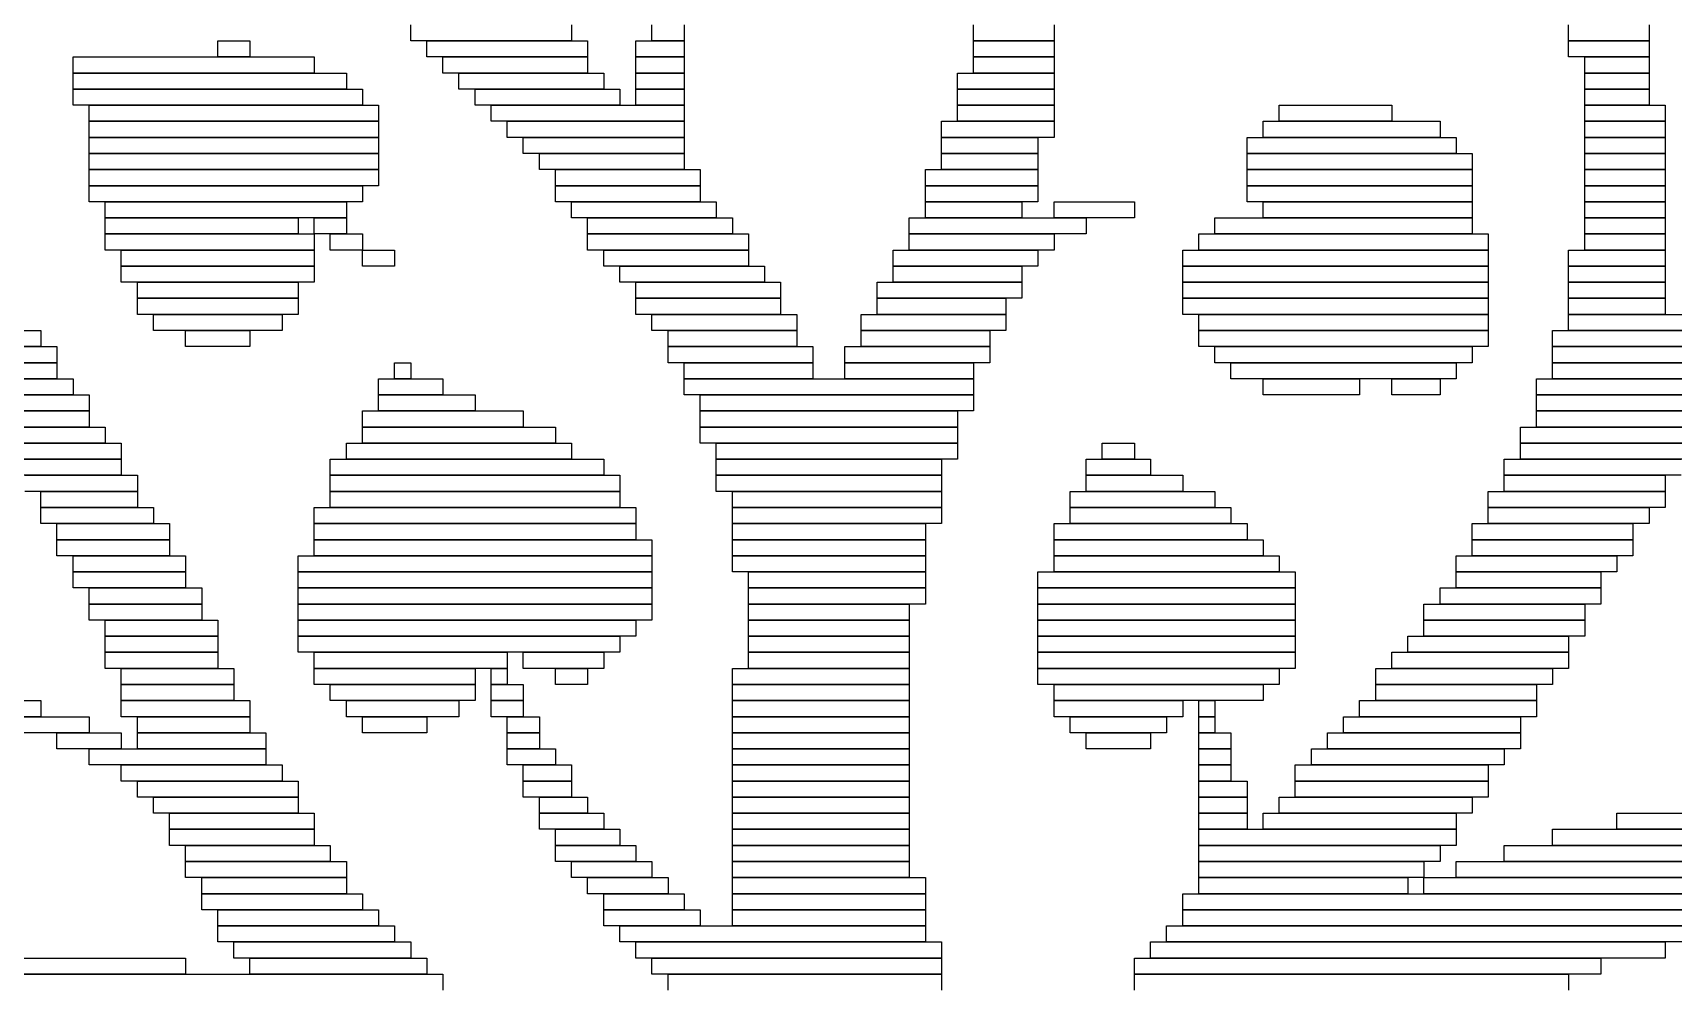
# Model space of a CAD drawing. Extents: x 28 to 995, y 169 to 891.
# Drawn here: x 786.5 to 888.5, y 773.5 to 832.5 of the extents above; entities that cross this region are included whole.
import ezdxf

# ---------------------------------------------------------------- set-up
doc = ezdxf.new("R2010")
doc.units = 0

msp = doc.modelspace()

# ---------------------------------------------------------------- linework, layer by layer
for p, q in [((810, 832), (810, 833)), ((820, 833), (820, 832)), ((825, 832), (825, 833)), ((827, 833), (827, 832)), ((845, 832), (845, 833)), ((850, 833), (850, 832)), ((882, 832), (882, 833)), ((887, 833), (887, 832)), ((798, 832), (800, 832)), ((798, 831), (798, 832)), ((800, 832), (800, 831)), ((820, 832), (810, 832)), ((811, 832), (821, 832)), ((811, 831), (811, 832)), ((821, 832), (821, 831)), ((824, 832), (827, 832)), ((824, 831), (824, 832)), ((827, 832), (825, 832)), ((827, 832), (827, 831)), ((850, 832), (845, 832)), ((845, 832), (850, 832)), ((845, 831), (845, 832)), ((850, 832), (850, 831)), ((887, 832), (882, 832)), ((882, 832), (887, 832)), ((882, 831), (882, 832)), ((887, 832), (887, 831)), ((789, 831), (804, 831)), ((789, 830), (789, 831)), ((800, 831), (798, 831)), ((804, 831), (804, 830)), ((821, 831), (811, 831)), ((812, 831), (821, 831)), ((812, 830), (812, 831)), ((821, 831), (821, 830)), ((827, 831), (824, 831)), ((824, 831), (827, 831)), ((824, 830), (824, 831)), ((827, 831), (827, 830)), ((850, 831), (845, 831)), ((845, 831), (850, 831)), ((845, 830), (845, 831)), ((850, 831), (850, 830)), ((887, 831), (882, 831)), ((883, 831), (887, 831)), ((883, 830), (883, 831)), ((887, 831), (887, 830)), ((804, 830), (789, 830)), ((789, 830), (806, 830)), ((789, 829), (789, 830)), ((806, 830), (806, 829)), ((821, 830), (812, 830)), ((813, 830), (822, 830)), ((813, 829), (813, 830)), ((822, 830), (822, 829)), ((827, 830), (824, 830)), ((824, 830), (827, 830)), ((824, 829), (824, 830)), ((827, 830), (827, 829)), ((844, 830), (850, 830)), ((844, 829), (844, 830)), ((850, 830), (845, 830)), ((850, 830), (850, 829)), ((887, 830), (883, 830)), ((883, 830), (887, 830)), ((883, 829), (883, 830)), ((887, 830), (887, 829)), ((806, 829), (789, 829)), ((789, 829), (807, 829)), ((789, 828), (789, 829)), ((807, 829), (807, 828)), ((822, 829), (813, 829)), ((814, 829), (823, 829)), ((814, 828), (814, 829)), ((823, 829), (823, 828)), ((827, 829), (824, 829)), ((824, 829), (827, 829)), ((824, 828), (824, 829)), ((827, 829), (827, 828)), ((850, 829), (844, 829)), ((844, 829), (850, 829)), ((844, 828), (844, 829)), ((850, 829), (850, 828)), ((887, 829), (883, 829)), ((883, 829), (887, 829)), ((883, 828), (883, 829)), ((887, 829), (887, 828)), ((807, 828), (789, 828)), ((790, 828), (808, 828)), ((790, 827), (790, 828)), ((808, 828), (808, 827)), ((823, 828), (814, 828)), ((815, 828), (827, 828)), ((815, 827), (815, 828)), ((827, 828), (824, 828)), ((827, 828), (827, 827)), ((850, 828), (844, 828)), ((844, 828), (850, 828)), ((844, 827), (844, 828)), ((850, 828), (850, 827)), ((864, 828), (871, 828)), ((864, 827), (864, 828)), ((871, 828), (871, 827)), ((887, 828), (883, 828)), ((883, 828), (888, 828)), ((883, 827), (883, 828)), ((888, 828), (888, 827)), ((808, 827), (790, 827)), ((790, 827), (808, 827)), ((790, 826), (790, 827)), ((808, 827), (808, 826)), ((827, 827), (815, 827)), ((816, 827), (827, 827)), ((816, 826), (816, 827)), ((827, 827), (827, 826)), ((843, 827), (850, 827)), ((843, 826), (843, 827)), ((850, 827), (844, 827)), ((850, 827), (850, 826)), ((863, 827), (874, 827)), ((863, 826), (863, 827)), ((871, 827), (864, 827)), ((874, 827), (874, 826)), ((888, 827), (883, 827)), ((883, 827), (888, 827)), ((883, 826), (883, 827)), ((888, 827), (888, 826)), ((808, 826), (790, 826)), ((790, 826), (808, 826)), ((790, 825), (790, 826)), ((808, 826), (808, 825)), ((827, 826), (816, 826)), ((817, 826), (827, 826)), ((817, 825), (817, 826)), ((827, 826), (827, 825)), ((850, 826), (843, 826)), ((843, 826), (849, 826)), ((843, 825), (843, 826)), ((849, 826), (849, 825)), ((862, 826), (875, 826)), ((862, 825), (862, 826)), ((874, 826), (863, 826)), ((875, 826), (875, 825)), ((888, 826), (883, 826)), ((883, 826), (888, 826)), ((883, 825), (883, 826)), ((888, 826), (888, 825)), ((808, 825), (790, 825)), ((790, 825), (808, 825)), ((790, 824), (790, 825)), ((808, 825), (808, 824)), ((827, 825), (817, 825)), ((818, 825), (827, 825)), ((818, 824), (818, 825)), ((827, 825), (827, 824)), ((849, 825), (843, 825)), ((843, 825), (849, 825)), ((843, 824), (843, 825)), ((849, 825), (849, 824)), ((875, 825), (862, 825)), ((862, 825), (876, 825)), ((862, 824), (862, 825)), ((876, 825), (876, 824)), ((888, 825), (883, 825)), ((883, 825), (888, 825)), ((883, 824), (883, 825)), ((888, 825), (888, 824)), ((808, 824), (790, 824)), ((790, 824), (808, 824)), ((790, 823), (790, 824)), ((808, 824), (808, 823)), ((827, 824), (818, 824)), ((819, 824), (828, 824)), ((819, 823), (819, 824)), ((828, 824), (828, 823)), ((842, 824), (849, 824)), ((842, 823), (842, 824)), ((849, 824), (843, 824)), ((849, 824), (849, 823)), ((876, 824), (862, 824)), ((862, 824), (876, 824)), ((862, 823), (862, 824)), ((876, 824), (876, 823)), ((888, 824), (883, 824)), ((883, 824), (888, 824)), ((883, 823), (883, 824)), ((888, 824), (888, 823)), ((808, 823), (790, 823)), ((790, 823), (807, 823)), ((790, 822), (790, 823)), ((807, 823), (807, 822)), ((828, 823), (819, 823)), ((819, 823), (828, 823)), ((819, 822), (819, 823)), ((828, 823), (828, 822)), ((849, 823), (842, 823)), ((842, 823), (849, 823)), ((842, 822), (842, 823)), ((849, 823), (849, 822)), ((876, 823), (862, 823)), ((862, 823), (876, 823)), ((862, 822), (862, 823)), ((876, 823), (876, 822)), ((888, 823), (883, 823)), ((883, 823), (888, 823)), ((883, 822), (883, 823)), ((888, 823), (888, 822)), ((807, 822), (790, 822)), ((791, 822), (806, 822)), ((791, 821), (791, 822)), ((806, 822), (806, 821)), ((828, 822), (819, 822)), ((820, 822), (829, 822)), ((820, 821), (820, 822)), ((829, 822), (829, 821)), ((849, 822), (842, 822)), ((842, 822), (848, 822)), ((842, 821), (842, 822)), ((848, 822), (848, 821)), ((850, 822), (855, 822)), ((850, 821), (850, 822)), ((855, 822), (855, 821)), ((876, 822), (862, 822)), ((863, 822), (876, 822)), ((863, 821), (863, 822)), ((876, 822), (876, 821)), ((888, 822), (883, 822)), ((883, 822), (888, 822)), ((883, 821), (883, 822)), ((888, 822), (888, 821)), ((806, 821), (791, 821)), ((791, 821), (803, 821)), ((791, 820), (791, 821)), ((803, 821), (803, 820)), ((804, 821), (806, 821)), ((804, 820), (804, 821)), ((806, 821), (806, 820)), ((829, 821), (820, 821)), ((821, 821), (830, 821)), ((821, 820), (821, 821)), ((830, 821), (830, 820)), ((841, 821), (852, 821)), ((841, 820), (841, 821)), ((848, 821), (842, 821)), ((855, 821), (850, 821)), ((852, 821), (852, 820)), ((860, 821), (876, 821)), ((860, 820), (860, 821)), ((876, 821), (863, 821)), ((876, 821), (876, 820)), ((888, 821), (883, 821)), ((883, 821), (888, 821)), ((883, 820), (883, 821)), ((888, 821), (888, 820)), ((803, 820), (791, 820)), ((791, 820), (804, 820)), ((791, 819), (791, 820)), ((806, 820), (804, 820)), ((804, 820), (804, 819)), ((805, 820), (807, 820)), ((805, 819), (805, 820)), ((807, 820), (807, 819)), ((830, 820), (821, 820)), ((821, 820), (831, 820)), ((821, 819), (821, 820)), ((831, 820), (831, 819)), ((852, 820), (841, 820)), ((841, 820), (850, 820)), ((841, 819), (841, 820)), ((850, 820), (850, 819)), ((859, 820), (877, 820)), ((859, 819), (859, 820)), ((876, 820), (860, 820)), ((877, 820), (877, 819)), ((888, 820), (883, 820)), ((883, 820), (888, 820)), ((883, 819), (883, 820)), ((888, 820), (888, 819)), ((804, 819), (791, 819)), ((792, 819), (804, 819)), ((792, 818), (792, 819)), ((804, 819), (804, 818)), ((807, 819), (805, 819)), ((807, 819), (809, 819)), ((807, 818), (807, 819)), ((809, 819), (809, 818)), ((831, 819), (821, 819)), ((822, 819), (831, 819)), ((822, 818), (822, 819)), ((831, 819), (831, 818)), ((840, 819), (849, 819)), ((840, 818), (840, 819)), ((850, 819), (841, 819)), ((849, 819), (849, 818)), ((858, 819), (877, 819)), ((858, 818), (858, 819)), ((877, 819), (859, 819)), ((877, 819), (877, 818)), ((882, 819), (888, 819)), ((882, 818), (882, 819)), ((888, 819), (883, 819)), ((888, 819), (888, 818)), ((804, 818), (792, 818)), ((792, 818), (804, 818)), ((792, 817), (792, 818)), ((804, 818), (804, 817)), ((809, 818), (807, 818)), ((831, 818), (822, 818)), ((823, 818), (832, 818)), ((823, 817), (823, 818)), ((832, 818), (832, 817)), ((849, 818), (840, 818)), ((840, 818), (848, 818)), ((840, 817), (840, 818)), ((848, 818), (848, 817)), ((877, 818), (858, 818)), ((858, 818), (877, 818)), ((858, 817), (858, 818)), ((877, 818), (877, 817)), ((888, 818), (882, 818)), ((882, 818), (888, 818)), ((882, 817), (882, 818)), ((888, 818), (888, 817)), ((804, 817), (792, 817)), ((793, 817), (803, 817)), ((793, 816), (793, 817)), ((803, 816), (793, 816)), ((793, 816), (803, 816)), ((793, 815), (793, 816)), ((803, 817), (803, 816)), ((803, 816), (803, 815)), ((832, 817), (823, 817)), ((824, 817), (833, 817)), ((824, 816), (824, 817)), ((833, 816), (824, 816)), ((824, 816), (833, 816)), ((824, 815), (824, 816)), ((833, 817), (833, 816)), ((833, 816), (833, 815)), ((839, 817), (848, 817)), ((839, 816), (839, 817)), ((848, 816), (839, 816)), ((839, 816), (847, 816)), ((839, 815), (839, 816)), ((848, 817), (840, 817)), ((847, 816), (847, 815)), ((848, 817), (848, 816)), ((877, 817), (858, 817)), ((858, 817), (877, 817)), ((858, 816), (858, 817)), ((877, 816), (858, 816)), ((858, 816), (877, 816)), ((858, 815), (858, 816)), ((877, 817), (877, 816)), ((877, 816), (877, 815)), ((888, 817), (882, 817)), ((882, 817), (888, 817)), ((882, 816), (882, 817)), ((888, 816), (882, 816)), ((882, 816), (888, 816)), ((882, 815), (882, 816)), ((888, 817), (888, 816)), ((888, 816), (888, 815)), ((803, 815), (793, 815)), ((794, 815), (802, 815)), ((794, 814), (794, 815)), ((802, 815), (802, 814)), ((833, 815), (824, 815)), ((825, 815), (834, 815)), ((825, 814), (825, 815)), ((834, 815), (834, 814)), ((838, 815), (847, 815)), ((838, 814), (838, 815)), ((847, 815), (839, 815)), ((847, 815), (847, 814)), ((877, 815), (858, 815)), ((859, 815), (877, 815)), ((859, 814), (859, 815)), ((877, 815), (877, 814)), ((888, 815), (882, 815)), ((882, 815), (897, 815)), ((882, 814), (882, 815)), ((782, 814), (787, 814)), ((787, 814), (787, 813)), ((802, 814), (794, 814)), ((796, 814), (800, 814)), ((796, 813), (796, 814)), ((800, 814), (800, 813)), ((834, 814), (825, 814)), ((826, 814), (834, 814)), ((826, 813), (826, 814)), ((834, 814), (834, 813)), ((847, 814), (838, 814)), ((838, 814), (846, 814)), ((838, 813), (838, 814)), ((846, 814), (846, 813)), ((877, 814), (859, 814)), ((859, 814), (877, 814)), ((859, 813), (859, 814)), ((877, 814), (877, 813)), ((881, 814), (896, 814)), ((881, 813), (881, 814)), ((897, 814), (882, 814)), ((787, 813), (782, 813)), ((783, 813), (788, 813)), ((788, 813), (788, 812)), ((800, 813), (796, 813)), ((834, 813), (826, 813)), ((826, 813), (835, 813)), ((826, 812), (826, 813)), ((835, 813), (835, 812)), ((837, 813), (846, 813)), ((837, 812), (837, 813)), ((846, 813), (838, 813)), ((846, 813), (846, 812)), ((877, 813), (859, 813)), ((860, 813), (876, 813)), ((860, 812), (860, 813)), ((876, 813), (876, 812)), ((896, 813), (881, 813)), ((881, 813), (895, 813)), ((881, 812), (881, 813)), ((788, 812), (783, 812)), ((783, 812), (788, 812)), ((788, 812), (788, 811)), ((809, 812), (810, 812)), ((809, 811), (809, 812)), ((810, 812), (810, 811)), ((835, 812), (826, 812)), ((827, 812), (835, 812)), ((827, 811), (827, 812)), ((835, 812), (835, 811)), ((846, 812), (837, 812)), ((837, 812), (845, 812)), ((837, 811), (837, 812)), ((845, 812), (845, 811)), ((876, 812), (860, 812)), ((861, 812), (875, 812)), ((861, 811), (861, 812)), ((875, 812), (875, 811)), ((895, 812), (881, 812)), ((881, 812), (894, 812)), ((881, 811), (881, 812)), ((778, 811), (789, 811)), ((788, 811), (783, 811)), ((789, 811), (789, 810)), ((808, 811), (812, 811)), ((808, 810), (808, 811)), ((810, 811), (809, 811)), ((812, 811), (812, 810)), ((835, 811), (827, 811)), ((827, 811), (845, 811)), ((827, 810), (827, 811)), ((845, 811), (837, 811)), ((845, 811), (845, 810)), ((875, 811), (861, 811)), ((863, 811), (869, 811)), ((863, 810), (863, 811)), ((869, 811), (869, 810)), ((871, 811), (874, 811)), ((871, 810), (871, 811)), ((874, 811), (874, 810)), ((880, 811), (893, 811)), ((880, 810), (880, 811)), ((894, 811), (881, 811)), ((789, 810), (778, 810)), ((780, 810), (790, 810)), ((790, 810), (790, 809)), ((812, 810), (808, 810)), ((808, 810), (814, 810)), ((808, 809), (808, 810)), ((814, 810), (814, 809)), ((845, 810), (827, 810)), ((828, 810), (845, 810)), ((828, 809), (828, 810)), ((845, 810), (845, 809)), ((869, 810), (863, 810)), ((874, 810), (871, 810)), ((893, 810), (880, 810)), ((880, 810), (892, 810)), ((880, 809), (880, 810)), ((790, 809), (780, 809)), ((781, 809), (790, 809)), ((790, 809), (790, 808)), ((807, 809), (817, 809)), ((807, 808), (807, 809)), ((814, 809), (808, 809)), ((817, 809), (817, 808)), ((845, 809), (828, 809)), ((828, 809), (844, 809)), ((828, 808), (828, 809)), ((844, 809), (844, 808)), ((892, 809), (880, 809)), ((880, 809), (891, 809)), ((880, 808), (880, 809)), ((790, 808), (781, 808)), ((783, 808), (791, 808)), ((791, 808), (791, 807)), ((817, 808), (807, 808)), ((807, 808), (819, 808)), ((807, 807), (807, 808)), ((819, 808), (819, 807)), ((844, 808), (828, 808)), ((828, 808), (844, 808)), ((828, 807), (828, 808)), ((844, 808), (844, 807)), ((879, 808), (891, 808)), ((879, 807), (879, 808)), ((891, 808), (880, 808)), ((791, 807), (783, 807)), ((784, 807), (792, 807)), ((792, 807), (792, 806)), ((806, 807), (820, 807)), ((806, 806), (806, 807)), ((819, 807), (807, 807)), ((820, 807), (820, 806)), ((844, 807), (828, 807)), ((829, 807), (844, 807)), ((829, 806), (829, 807)), ((844, 807), (844, 806)), ((853, 807), (855, 807)), ((853, 806), (853, 807)), ((855, 807), (855, 806)), ((891, 807), (879, 807)), ((879, 807), (890, 807)), ((879, 806), (879, 807)), ((792, 806), (784, 806)), ((785, 806), (792, 806)), ((792, 806), (792, 805)), ((805, 806), (822, 806)), ((805, 805), (805, 806)), ((820, 806), (806, 806)), ((822, 806), (822, 805)), ((844, 806), (829, 806)), ((829, 806), (843, 806)), ((829, 805), (829, 806)), ((843, 806), (843, 805)), ((852, 806), (856, 806)), ((852, 805), (852, 806)), ((855, 806), (853, 806)), ((856, 806), (856, 805)), ((878, 806), (889, 806)), ((878, 805), (878, 806)), ((890, 806), (879, 806)), ((792, 805), (785, 805)), ((786, 805), (793, 805)), ((793, 805), (793, 804)), ((822, 805), (805, 805)), ((805, 805), (823, 805)), ((805, 804), (805, 805)), ((823, 805), (823, 804)), ((843, 805), (829, 805)), ((829, 805), (843, 805)), ((829, 804), (829, 805)), ((843, 805), (843, 804)), ((856, 805), (852, 805)), ((852, 805), (858, 805)), ((852, 804), (852, 805)), ((858, 805), (858, 804)), ((889, 805), (878, 805)), ((878, 805), (888, 805)), ((878, 804), (878, 805)), ((888, 805), (888, 804)), ((793, 804), (786, 804)), ((787, 804), (793, 804)), ((787, 803), (787, 804)), ((793, 804), (793, 803)), ((823, 804), (805, 804)), ((805, 804), (823, 804)), ((805, 803), (805, 804)), ((823, 804), (823, 803)), ((843, 804), (829, 804)), ((830, 804), (843, 804)), ((830, 803), (830, 804)), ((843, 804), (843, 803)), ((851, 804), (860, 804)), ((851, 803), (851, 804)), ((858, 804), (852, 804)), ((860, 804), (860, 803)), ((877, 804), (888, 804)), ((877, 803), (877, 804)), ((888, 804), (878, 804)), ((888, 804), (888, 803)), ((793, 803), (787, 803)), ((787, 803), (794, 803)), ((787, 802), (787, 803)), ((794, 803), (794, 802)), ((804, 803), (824, 803)), ((804, 802), (804, 803)), ((823, 803), (805, 803)), ((824, 803), (824, 802)), ((843, 803), (830, 803)), ((830, 803), (843, 803)), ((830, 802), (830, 803)), ((843, 803), (843, 802)), ((860, 803), (851, 803)), ((851, 803), (861, 803)), ((851, 802), (851, 803)), ((861, 803), (861, 802)), ((888, 803), (877, 803)), ((877, 803), (887, 803)), ((877, 802), (877, 803)), ((887, 803), (887, 802)), ((794, 802), (787, 802)), ((788, 802), (795, 802)), ((788, 801), (788, 802)), ((795, 802), (795, 801)), ((824, 802), (804, 802)), ((804, 802), (824, 802)), ((804, 801), (804, 802)), ((824, 802), (824, 801)), ((843, 802), (830, 802)), ((830, 802), (842, 802)), ((830, 801), (830, 802)), ((842, 802), (842, 801)), ((850, 802), (862, 802)), ((850, 801), (850, 802)), ((861, 802), (851, 802)), ((862, 802), (862, 801)), ((876, 802), (886, 802)), ((876, 801), (876, 802)), ((887, 802), (877, 802)), ((886, 802), (886, 801)), ((795, 801), (788, 801)), ((788, 801), (795, 801)), ((788, 800), (788, 801)), ((795, 801), (795, 800)), ((824, 801), (804, 801)), ((804, 801), (825, 801)), ((804, 800), (804, 801)), ((825, 801), (825, 800)), ((842, 801), (830, 801)), ((830, 801), (842, 801)), ((830, 800), (830, 801)), ((842, 801), (842, 800)), ((862, 801), (850, 801)), ((850, 801), (863, 801)), ((850, 800), (850, 801)), ((863, 801), (863, 800)), ((886, 801), (876, 801)), ((876, 801), (886, 801)), ((876, 800), (876, 801)), ((886, 801), (886, 800)), ((795, 800), (788, 800)), ((789, 800), (796, 800)), ((789, 799), (789, 800)), ((796, 800), (796, 799)), ((803, 800), (825, 800)), ((803, 799), (803, 800)), ((825, 800), (804, 800)), ((825, 800), (825, 799)), ((842, 800), (830, 800)), ((830, 800), (842, 800)), ((830, 799), (830, 800)), ((842, 800), (842, 799)), ((863, 800), (850, 800)), ((850, 800), (864, 800)), ((850, 799), (850, 800)), ((864, 800), (864, 799)), ((875, 800), (885, 800)), ((875, 799), (875, 800)), ((886, 800), (876, 800)), ((885, 800), (885, 799)), ((796, 799), (789, 799)), ((789, 799), (796, 799)), ((789, 798), (789, 799)), ((796, 799), (796, 798)), ((825, 799), (803, 799)), ((803, 799), (825, 799)), ((803, 798), (803, 799)), ((825, 799), (825, 798)), ((842, 799), (830, 799)), ((831, 799), (842, 799)), ((831, 798), (831, 799)), ((842, 799), (842, 798)), ((849, 799), (865, 799)), ((849, 798), (849, 799)), ((864, 799), (850, 799)), ((865, 799), (865, 798)), ((885, 799), (875, 799)), ((875, 799), (884, 799)), ((875, 798), (875, 799)), ((884, 799), (884, 798)), ((796, 798), (789, 798)), ((790, 798), (797, 798)), ((790, 797), (790, 798)), ((797, 798), (797, 797)), ((825, 798), (803, 798)), ((803, 798), (825, 798)), ((803, 797), (803, 798)), ((825, 798), (825, 797)), ((842, 798), (831, 798)), ((831, 798), (842, 798)), ((831, 797), (831, 798)), ((842, 798), (842, 797)), ((865, 798), (849, 798)), ((849, 798), (865, 798)), ((849, 797), (849, 798)), ((865, 798), (865, 797)), ((874, 798), (884, 798)), ((874, 797), (874, 798)), ((884, 798), (875, 798)), ((884, 798), (884, 797)), ((797, 797), (790, 797)), ((790, 797), (797, 797)), ((790, 796), (790, 797)), ((797, 797), (797, 796)), ((825, 797), (803, 797)), ((803, 797), (825, 797)), ((803, 796), (803, 797)), ((825, 797), (825, 796)), ((842, 797), (831, 797)), ((831, 797), (841, 797)), ((831, 796), (831, 797)), ((841, 797), (841, 796)), ((865, 797), (849, 797)), ((849, 797), (865, 797)), ((849, 796), (849, 797)), ((865, 797), (865, 796)), ((873, 797), (883, 797)), ((873, 796), (873, 797)), ((884, 797), (874, 797)), ((883, 797), (883, 796)), ((797, 796), (790, 796)), ((791, 796), (798, 796)), ((791, 795), (791, 796)), ((798, 796), (798, 795)), ((825, 796), (803, 796)), ((803, 796), (824, 796)), ((803, 795), (803, 796)), ((824, 796), (824, 795)), ((841, 796), (831, 796)), ((831, 796), (841, 796)), ((831, 795), (831, 796)), ((841, 796), (841, 795)), ((865, 796), (849, 796)), ((849, 796), (865, 796)), ((849, 795), (849, 796)), ((865, 796), (865, 795)), ((883, 796), (873, 796)), ((873, 796), (883, 796)), ((873, 795), (873, 796)), ((883, 796), (883, 795)), ((798, 795), (791, 795)), ((791, 795), (798, 795)), ((791, 794), (791, 795)), ((798, 795), (798, 794)), ((824, 795), (803, 795)), ((803, 795), (823, 795)), ((803, 794), (803, 795)), ((823, 795), (823, 794)), ((841, 795), (831, 795)), ((831, 795), (841, 795)), ((831, 794), (831, 795)), ((841, 795), (841, 794)), ((865, 795), (849, 795)), ((849, 795), (865, 795)), ((849, 794), (849, 795)), ((865, 795), (865, 794)), ((872, 795), (882, 795)), ((872, 794), (872, 795)), ((883, 795), (873, 795)), ((882, 795), (882, 794)), ((798, 794), (791, 794)), ((791, 794), (798, 794)), ((791, 793), (791, 794)), ((798, 794), (798, 793)), ((823, 794), (803, 794)), ((804, 794), (816, 794)), ((804, 793), (804, 794)), ((816, 794), (816, 793)), ((817, 794), (822, 794)), ((817, 793), (817, 794)), ((822, 794), (822, 793)), ((841, 794), (831, 794)), ((831, 794), (841, 794)), ((831, 793), (831, 794)), ((841, 794), (841, 793)), ((865, 794), (849, 794)), ((849, 794), (865, 794)), ((849, 793), (849, 794)), ((865, 794), (865, 793)), ((871, 794), (882, 794)), ((871, 793), (871, 794)), ((882, 794), (872, 794)), ((882, 794), (882, 793)), ((798, 793), (791, 793)), ((792, 793), (799, 793)), ((792, 792), (792, 793)), ((799, 793), (799, 792)), ((816, 793), (804, 793)), ((804, 793), (814, 793)), ((804, 792), (804, 793)), ((814, 793), (814, 792)), ((815, 793), (816, 793)), ((815, 792), (815, 793)), ((816, 793), (816, 792)), ((822, 793), (817, 793)), ((819, 793), (821, 793)), ((819, 792), (819, 793)), ((821, 793), (821, 792)), ((830, 793), (841, 793)), ((830, 792), (830, 793)), ((841, 793), (831, 793)), ((841, 793), (841, 792)), ((865, 793), (849, 793)), ((849, 793), (864, 793)), ((849, 792), (849, 793)), ((864, 793), (864, 792)), ((870, 793), (881, 793)), ((870, 792), (870, 793)), ((882, 793), (871, 793)), ((881, 793), (881, 792)), ((799, 792), (792, 792)), ((792, 792), (799, 792)), ((792, 791), (792, 792)), ((799, 792), (799, 791)), ((814, 792), (804, 792)), ((805, 792), (814, 792)), ((805, 791), (805, 792)), ((814, 792), (814, 791)), ((816, 792), (815, 792)), ((815, 792), (817, 792)), ((815, 791), (815, 792)), ((817, 792), (817, 791)), ((821, 792), (819, 792)), ((841, 792), (830, 792)), ((830, 792), (841, 792)), ((830, 791), (830, 792)), ((841, 792), (841, 791)), ((864, 792), (849, 792)), ((850, 792), (863, 792)), ((850, 791), (850, 792)), ((863, 792), (863, 791)), ((881, 792), (870, 792)), ((870, 792), (880, 792)), ((870, 791), (870, 792)), ((880, 792), (880, 791)), ((764, 791), (787, 791)), ((787, 791), (787, 790)), ((799, 791), (792, 791)), ((792, 791), (800, 791)), ((792, 790), (792, 791)), ((800, 791), (800, 790)), ((814, 791), (805, 791)), ((806, 791), (813, 791)), ((806, 790), (806, 791)), ((813, 791), (813, 790)), ((817, 791), (815, 791)), ((815, 791), (817, 791)), ((815, 790), (815, 791)), ((817, 791), (817, 790)), ((841, 791), (830, 791)), ((830, 791), (841, 791)), ((830, 790), (830, 791)), ((841, 791), (841, 790)), ((863, 791), (850, 791)), ((850, 791), (858, 791)), ((850, 790), (850, 791)), ((858, 791), (858, 790)), ((859, 791), (860, 791)), ((859, 790), (859, 791)), ((860, 791), (860, 790)), ((869, 791), (880, 791)), ((869, 790), (869, 791)), ((880, 791), (870, 791)), ((880, 791), (880, 790)), ((787, 790), (764, 790)), ((764, 790), (790, 790)), ((790, 790), (790, 789)), ((800, 790), (792, 790)), ((793, 790), (800, 790)), ((793, 789), (793, 790)), ((800, 790), (800, 789)), ((813, 790), (806, 790)), ((807, 790), (811, 790)), ((807, 789), (807, 790)), ((811, 790), (811, 789)), ((817, 790), (815, 790)), ((816, 790), (818, 790)), ((816, 789), (816, 790)), ((818, 790), (818, 789)), ((841, 790), (830, 790)), ((830, 790), (841, 790)), ((830, 789), (830, 790)), ((841, 790), (841, 789)), ((858, 790), (850, 790)), ((851, 790), (857, 790)), ((851, 789), (851, 790)), ((857, 790), (857, 789)), ((860, 790), (859, 790)), ((859, 790), (860, 790)), ((859, 789), (859, 790)), ((860, 790), (860, 789)), ((868, 790), (879, 790)), ((868, 789), (868, 790)), ((880, 790), (869, 790)), ((879, 790), (879, 789)), ((790, 789), (764, 789)), ((788, 789), (792, 789)), ((788, 788), (788, 789)), ((792, 789), (792, 788)), ((800, 789), (793, 789)), ((793, 789), (801, 789)), ((793, 788), (793, 789)), ((801, 789), (801, 788)), ((811, 789), (807, 789)), ((818, 789), (816, 789)), ((816, 789), (818, 789)), ((816, 788), (816, 789)), ((818, 789), (818, 788)), ((841, 789), (830, 789)), ((830, 789), (841, 789)), ((830, 788), (830, 789)), ((841, 789), (841, 788)), ((857, 789), (851, 789)), ((852, 789), (856, 789)), ((852, 788), (852, 789)), ((856, 789), (856, 788)), ((860, 789), (859, 789)), ((859, 789), (861, 789)), ((859, 788), (859, 789)), ((861, 789), (861, 788)), ((867, 789), (879, 789)), ((867, 788), (867, 789)), ((879, 789), (868, 789)), ((879, 789), (879, 788)), ((792, 788), (788, 788)), ((790, 788), (801, 788)), ((790, 787), (790, 788)), ((801, 788), (793, 788)), ((801, 788), (801, 787)), ((818, 788), (816, 788)), ((816, 788), (819, 788)), ((816, 787), (816, 788)), ((819, 788), (819, 787)), ((841, 788), (830, 788)), ((830, 788), (841, 788)), ((830, 787), (830, 788)), ((841, 788), (841, 787)), ((856, 788), (852, 788)), ((861, 788), (859, 788)), ((859, 788), (861, 788)), ((859, 787), (859, 788)), ((861, 788), (861, 787)), ((866, 788), (878, 788)), ((866, 787), (866, 788)), ((879, 788), (867, 788)), ((878, 788), (878, 787)), ((801, 787), (790, 787)), ((792, 787), (802, 787)), ((792, 786), (792, 787)), ((802, 787), (802, 786)), ((819, 787), (816, 787)), ((817, 787), (820, 787)), ((817, 786), (817, 787)), ((820, 787), (820, 786)), ((841, 787), (830, 787)), ((830, 787), (841, 787)), ((830, 786), (830, 787)), ((841, 787), (841, 786)), ((861, 787), (859, 787)), ((859, 787), (861, 787)), ((859, 786), (859, 787)), ((861, 787), (861, 786)), ((865, 787), (877, 787)), ((865, 786), (865, 787)), ((878, 787), (866, 787)), ((877, 787), (877, 786)), ((802, 786), (792, 786)), ((793, 786), (803, 786)), ((793, 785), (793, 786)), ((803, 786), (803, 785)), ((820, 786), (817, 786)), ((817, 786), (820, 786)), ((817, 785), (817, 786)), ((820, 786), (820, 785)), ((841, 786), (830, 786)), ((830, 786), (841, 786)), ((830, 785), (830, 786)), ((841, 786), (841, 785)), ((861, 786), (859, 786)), ((859, 786), (862, 786)), ((859, 785), (859, 786)), ((862, 786), (862, 785)), ((877, 786), (865, 786)), ((865, 786), (877, 786)), ((865, 785), (865, 786)), ((877, 786), (877, 785)), ((803, 785), (793, 785)), ((794, 785), (803, 785)), ((794, 784), (794, 785)), ((803, 785), (803, 784)), ((820, 785), (817, 785)), ((818, 785), (821, 785)), ((818, 784), (818, 785)), ((821, 785), (821, 784)), ((841, 785), (830, 785)), ((830, 785), (841, 785)), ((830, 784), (830, 785)), ((841, 785), (841, 784)), ((862, 785), (859, 785)), ((859, 785), (862, 785)), ((859, 784), (859, 785)), ((862, 785), (862, 784)), ((864, 785), (876, 785)), ((864, 784), (864, 785)), ((877, 785), (865, 785)), ((876, 785), (876, 784)), ((803, 784), (794, 784)), ((795, 784), (804, 784)), ((795, 783), (795, 784)), ((804, 784), (804, 783)), ((821, 784), (818, 784)), ((818, 784), (822, 784)), ((818, 783), (818, 784)), ((822, 784), (822, 783)), ((841, 784), (830, 784)), ((830, 784), (841, 784)), ((830, 783), (830, 784)), ((841, 784), (841, 783)), ((862, 784), (859, 784)), ((859, 784), (862, 784)), ((859, 783), (859, 784)), ((862, 784), (862, 783)), ((863, 784), (875, 784)), ((863, 783), (863, 784)), ((876, 784), (864, 784)), ((875, 784), (875, 783)), ((885, 784), (936, 784)), ((885, 783), (885, 784)), ((804, 783), (795, 783)), ((795, 783), (804, 783)), ((795, 782), (795, 783)), ((804, 783), (804, 782)), ((822, 783), (818, 783)), ((819, 783), (823, 783)), ((819, 782), (819, 783)), ((823, 783), (823, 782)), ((841, 783), (830, 783)), ((830, 783), (841, 783)), ((830, 782), (830, 783)), ((841, 783), (841, 782)), ((862, 783), (859, 783)), ((859, 783), (875, 783)), ((859, 782), (859, 783)), ((875, 783), (863, 783)), ((875, 783), (875, 782)), ((881, 783), (934, 783)), ((881, 782), (881, 783)), ((936, 783), (885, 783)), ((804, 782), (795, 782)), ((796, 782), (805, 782)), ((796, 781), (796, 782)), ((805, 782), (805, 781)), ((823, 782), (819, 782)), ((819, 782), (824, 782)), ((819, 781), (819, 782)), ((824, 782), (824, 781)), ((841, 782), (830, 782)), ((830, 782), (841, 782)), ((830, 781), (830, 782)), ((841, 782), (841, 781)), ((875, 782), (859, 782)), ((859, 782), (874, 782)), ((859, 781), (859, 782)), ((874, 782), (874, 781)), ((878, 782), (932, 782)), ((878, 781), (878, 782)), ((934, 782), (881, 782)), ((805, 781), (796, 781)), ((796, 781), (806, 781)), ((796, 780), (796, 781)), ((806, 781), (806, 780)), ((824, 781), (819, 781)), ((820, 781), (825, 781)), ((820, 780), (820, 781)), ((825, 781), (825, 780)), ((841, 781), (830, 781)), ((830, 781), (841, 781)), ((830, 780), (830, 781)), ((841, 781), (841, 780)), ((874, 781), (859, 781)), ((859, 781), (873, 781)), ((859, 780), (859, 781)), ((873, 781), (873, 780)), ((875, 781), (930, 781)), ((875, 780), (875, 781)), ((932, 781), (878, 781)), ((806, 780), (796, 780)), ((797, 780), (806, 780)), ((797, 779), (797, 780)), ((806, 780), (806, 779)), ((825, 780), (820, 780)), ((821, 780), (826, 780)), ((821, 779), (821, 780)), ((826, 780), (826, 779)), ((841, 780), (830, 780)), ((830, 780), (842, 780)), ((830, 779), (830, 780)), ((842, 780), (842, 779)), ((873, 780), (859, 780)), ((859, 780), (872, 780)), ((859, 779), (859, 780)), ((872, 780), (872, 779)), ((873, 780), (932, 780)), ((873, 779), (873, 780)), ((930, 780), (875, 780)), ((806, 779), (797, 779)), ((797, 779), (807, 779)), ((797, 778), (797, 779)), ((807, 779), (807, 778)), ((826, 779), (821, 779)), ((822, 779), (827, 779)), ((822, 778), (822, 779)), ((827, 779), (827, 778)), ((842, 779), (830, 779)), ((830, 779), (842, 779)), ((830, 778), (830, 779)), ((842, 779), (842, 778)), ((858, 779), (935, 779)), ((858, 778), (858, 779)), ((872, 779), (859, 779)), ((932, 779), (873, 779)), ((807, 778), (797, 778)), ((798, 778), (808, 778)), ((798, 777), (798, 778)), ((808, 778), (808, 777)), ((827, 778), (822, 778)), ((822, 778), (828, 778)), ((822, 777), (822, 778)), ((828, 778), (828, 777)), ((842, 778), (830, 778)), ((830, 778), (842, 778)), ((830, 777), (830, 778)), ((842, 778), (842, 777)), ((935, 778), (858, 778)), ((858, 778), (938, 778)), ((858, 777), (858, 778)), ((808, 777), (798, 777)), ((798, 777), (809, 777)), ((798, 776), (798, 777)), ((809, 777), (809, 776)), ((828, 777), (822, 777)), ((823, 777), (842, 777)), ((823, 776), (823, 777)), ((842, 777), (830, 777)), ((842, 777), (842, 776)), ((857, 777), (892, 777)), ((857, 776), (857, 777)), ((938, 777), (858, 777)), ((809, 776), (798, 776)), ((799, 776), (810, 776)), ((799, 775), (799, 776)), ((810, 776), (810, 775)), ((842, 776), (823, 776)), ((824, 776), (843, 776)), ((824, 775), (824, 776)), ((843, 776), (843, 775)), ((856, 776), (888, 776)), ((856, 775), (856, 776)), ((892, 776), (857, 776)), ((888, 776), (888, 775)), ((756, 775), (796, 775)), ((796, 775), (796, 774)), ((810, 775), (799, 775)), ((800, 775), (811, 775)), ((800, 774), (800, 775)), ((811, 775), (811, 774)), ((843, 775), (824, 775)), ((825, 775), (843, 775)), ((825, 774), (825, 775)), ((843, 775), (843, 774)), ((855, 775), (884, 775)), ((855, 774), (855, 775)), ((888, 775), (856, 775)), ((884, 775), (884, 774)), ((796, 774), (756, 774)), ((759, 774), (812, 774)), ((811, 774), (800, 774)), ((812, 774), (812, 773)), ((843, 774), (825, 774)), ((826, 774), (843, 774)), ((826, 773), (826, 774)), ((843, 774), (843, 773)), ((884, 774), (855, 774)), ((855, 774), (882, 774)), ((855, 773), (855, 774)), ((882, 774), (882, 773))]:
    msp.add_line(p, q)

doc.saveas('drawing.dxf')
